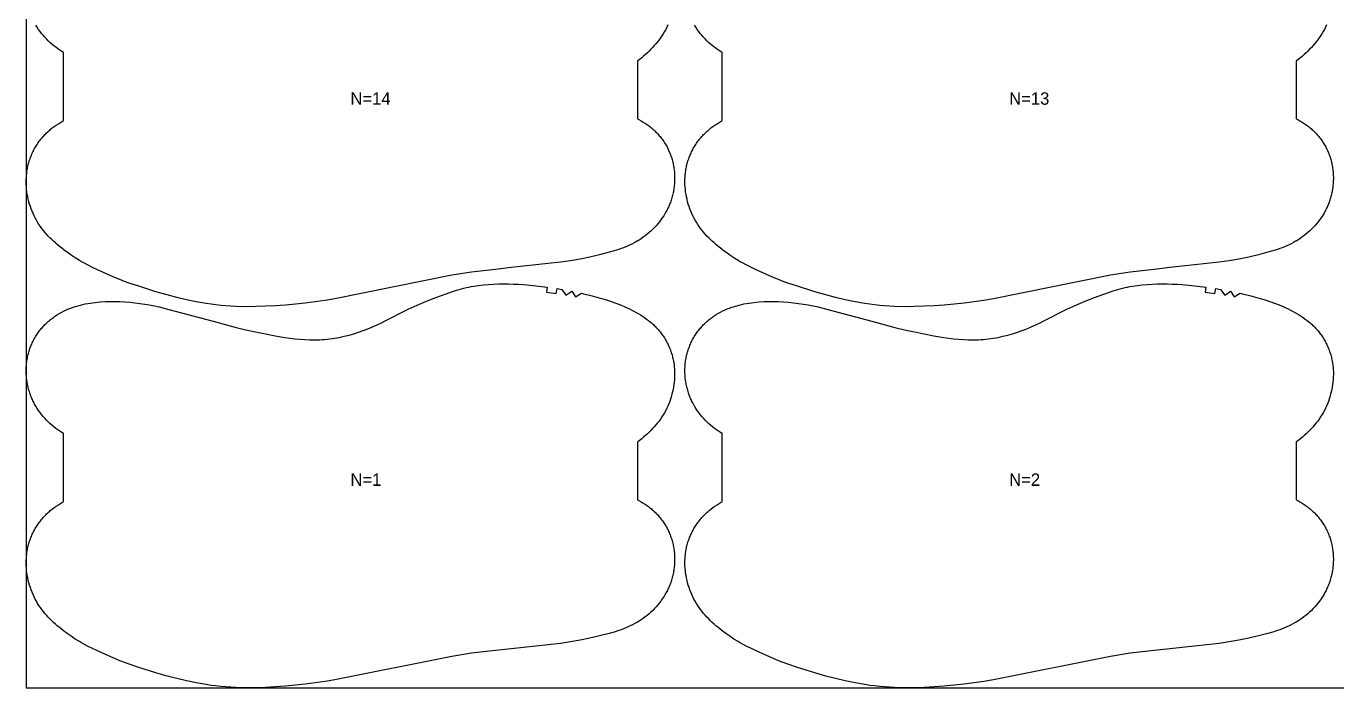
# Model space of a CAD drawing. Header units: inches. Extents: x 0 to 1851, y 0 to 1084.
# Drawn here: x 0 to 527, y 0 to 266 of the extents above; entities that cross this region are included whole.
import ezdxf

# ---------------------------------------------------------------- set-up
doc = ezdxf.new("R2010")
doc.units = ezdxf.units.IN

msp = doc.modelspace()

# ---------------------------------------------------------------- linework, layer by layer
at = {"layer": '1'}
for points in [[(0, 0), (1850.872, 0), (1850.872, 1083.5292), (0, 1083.5292), (0, 0)], [(108.0732, 140.3989), (112.0602, 140.0256), (114.0587, 139.9245), (115.0586, 139.9003), (116.0588, 139.8954), (117.0589, 139.911), (118.0587, 139.947), (119.0577, 140.003), (120.0556, 140.0788), (121.0519, 140.1738), (122.0464, 140.2878), (123.0385, 140.4204), (124.0279, 140.5712), (125.0143, 140.7399), (125.9975, 140.9259), (127.9536, 141.3481), (129.8954, 141.8337), (131.8218, 142.3787), (133.7316, 142.9798), (135.6227, 143.6367), (137.4929, 144.3498), (139.3398, 145.1195), (141.1624, 145.944), (142.9656, 146.8118), (144.1856, 147.4272), (153.6891, 152.2207), (157.3288, 153.8867), (161.0133, 155.4524), (164.7318, 156.9332), (168.4835, 158.3308), (170.3726, 158.9955), (172.2734, 159.6247), (174.1885, 160.2041), (175.1524, 160.4706), (176.1209, 160.7192), (177.0944, 160.9486), (178.0724, 161.1589), (179.0545, 161.3507), (180.0403, 161.5245), (182.0206, 161.8204), (184.0096, 162.0509), (186.0039, 162.2208), (188.0019, 162.336), (190.0023, 162.4027), (192.0039, 162.4272), (194.0056, 162.4146), (196.0066, 162.3657), (198.0062, 162.28), (200.0037, 162.1571), (203.9908, 161.8055), (209.5957, 161.1305), (209.3288, 159.1484), (213.2465, 158.5806), (213.5543, 160.5567), (215.5287, 160.2376), (217.1441, 157.9268), (219.465, 159.527), (221.0153, 157.1738), (223.3796, 158.706), (223.7405, 158.6239), (227.6267, 157.6658), (231.4805, 156.5811), (233.3938, 155.9909), (235.2948, 155.3632), (237.18, 154.6915), (239.0461, 153.9695), (240.8893, 153.1911), (241.801, 152.7791), (242.7054, 152.3513), (243.6019, 151.9069), (244.4899, 151.4454), (245.3689, 150.9663), (246.2383, 150.4689), (247.0973, 149.9526), (247.9442, 149.4163), (248.7769, 148.8589), (249.5935, 148.2793), (250.392, 147.6764), (251.1703, 147.049), (251.5513, 146.7258), (251.9265, 146.3961), (252.2956, 146.0596), (252.6585, 145.7164), (253.0149, 145.3662), (253.3647, 145.0092), (253.7077, 144.6456), (254.0439, 144.2754), (254.3731, 143.8989), (254.6953, 143.5163), (255.0104, 143.1276), (255.3182, 142.733), (255.6186, 142.3327), (255.9117, 141.9268), (256.1971, 141.5156), (256.4749, 141.099), (256.745, 140.6774), (257.0072, 140.2508), (257.2615, 139.8194), (257.5077, 139.3833), (257.7457, 138.9428), (257.9755, 138.498), (258.197, 138.049), (258.4101, 137.596), (258.6148, 137.1392), (258.811, 136.6786), (258.9986, 136.2146), (259.1775, 135.7472), (259.3478, 135.2766), (259.5092, 134.803), (259.6617, 134.3265), (259.8054, 133.8473), (259.94, 133.3655), (260.0655, 132.8814), (260.1819, 132.395), (260.2891, 131.9065), (260.387, 131.4162), (260.4757, 130.9241), (260.5553, 130.4304), (260.6258, 129.9353), (260.6873, 129.439), (260.7399, 128.9416), (260.7836, 128.4432), (260.8185, 127.944), (260.8624, 126.9441), (260.872, 125.9431), (260.8479, 124.9422), (260.7908, 123.9428), (260.7012, 122.9461), (260.5796, 121.953), (260.4264, 120.9643), (260.2422, 119.9809), (260.0274, 119.0035), (259.7825, 118.0329), (259.5081, 117.07), (259.2044, 116.1156), (258.8721, 115.1705), (258.5111, 114.236), (258.1215, 113.3132), (257.7032, 112.4034), (257.2563, 111.5079), (256.7808, 110.6278), (256.2766, 109.7644), (255.7438, 108.919), (255.1827, 108.0925), (254.5948, 107.2846), (253.9819, 106.4951), (253.3457, 105.7233), (252.6881, 104.9688), (252.0108, 104.2313), (251.3157, 103.5101), (250.6045, 102.8048), (249.8788, 102.1151), (249.1395, 101.4403), (248.3874, 100.78), (247.6233, 100.1338), (246.0618, 98.8812), (245.872, 98.7386), (245.872, 75.5908), (246.5253, 75.2581), (247.4018, 74.7747), (248.2618, 74.2621), (249.1039, 73.7206), (249.5178, 73.439), (249.9266, 73.1503), (250.3303, 72.8544), (250.7285, 72.5514), (251.1212, 72.2413), (251.5082, 71.9241), (251.8892, 71.6), (252.2641, 71.2688), (252.6327, 70.9306), (252.9949, 70.5855), (253.3504, 70.2334), (253.6991, 69.8746), (254.0409, 69.5091), (254.3757, 69.1371), (254.7032, 68.7588), (255.0235, 68.3742), (255.3363, 67.9836), (255.6415, 67.587), (255.939, 67.1846), (256.2287, 66.7766), (256.5103, 66.363), (256.7839, 65.9441), (257.0492, 65.5199), (257.3061, 65.0906), (257.5545, 64.6564), (257.7943, 64.2174), (258.0253, 63.7737), (258.2475, 63.3255), (258.4608, 62.8731), (258.6653, 62.4165), (258.8609, 61.956), (259.0476, 61.4918), (259.2253, 61.0241), (259.394, 60.553), (259.5537, 60.0788), (259.7044, 59.6015), (259.846, 59.1215), (259.9785, 58.6389), (260.1019, 58.1539), (260.2161, 57.6667), (260.3211, 57.1774), (260.4169, 56.6864), (260.5034, 56.1936), (260.5808, 55.6994), (260.6489, 55.2038), (260.708, 54.707), (260.7579, 54.2093), (260.7987, 53.7107), (260.8305, 53.2114), (260.8533, 52.7115), (260.8671, 52.2113), (260.872, 51.7109), (260.868, 51.2104), (260.855, 50.71), (260.8333, 50.2099), (260.8028, 49.7102), (260.7635, 49.2111), (260.7154, 48.7128), (260.6587, 48.2153), (260.5932, 47.719), (260.5191, 47.2238), (260.4363, 46.7301), (260.3448, 46.2379), (260.2447, 45.7475), (260.1359, 45.259), (260.0185, 44.7725), (259.8924, 44.2883), (259.7577, 43.8064), (259.6144, 43.3272), (259.4624, 42.8506), (259.3019, 42.3769), (259.1327, 41.9063), (258.955, 41.4389), (258.7687, 40.9749), (258.5738, 40.5145), (258.3705, 40.0577), (258.1589, 39.6046), (257.9391, 39.1554), (257.7114, 38.7101), (257.4757, 38.2688), (256.9814, 37.3987), (256.4573, 36.5459), (255.9045, 35.7111), (255.3242, 34.895), (254.7174, 34.0985), (254.0854, 33.3223), (253.4288, 32.5668), (252.7486, 31.8329), (252.0454, 31.1209), (251.3201, 30.4314), (250.5735, 29.7651), (249.8064, 29.1226), (249.0196, 28.5042), (248.2138, 27.9107), (247.3901, 27.3421), (246.5496, 26.7986), (245.872, 26.3887), (245.6931, 26.2805), (244.8218, 25.7877), (243.9367, 25.3206), (243.0387, 24.8791), (242.129, 24.4636), (241.2085, 24.0736), (240.2784, 23.7072), (239.3399, 23.3621), (238.3941, 23.0358), (236.4853, 22.43), (234.5612, 21.8708), (230.6919, 20.8409), (226.7971, 19.921), (222.8761, 19.1137), (218.9318, 18.4295), (214.9686, 17.8709), (195.0692, 15.7134), (188.732, 15), (179.1581, 13.9222), (171.2574, 12.6284), (124.1625, 3.1638), (120.2119, 2.5187), (112.2791, 1.4338), (108.3009, 0.9893), (104.3141, 0.6296), (100.3205, 0.3525), (96.3226, 0.1533), (92.3211, 0.033), (88.3176, 0), (84.3157, 0.0855), (82.3168, 0.1836), (80.3202, 0.3214), (78.3268, 0.4999), (76.3377, 0.7198), (74.3535, 0.9813), (72.3746, 1.2819), (68.4337, 1.9865), (64.5159, 2.8083), (60.6201, 3.7286), (56.745, 4.733), (52.2081, 6.0191), (45.2497, 8.2039), (41.4579, 9.4916), (39.5767, 10.1744), (37.7102, 10.8943), (35.8608, 11.6561), (34.0249, 12.4513), (28.4189, 15), (26.7328, 15.7666), (24.9333, 16.642), (23.1601, 17.5664), (22.286, 18.0519), (21.4207, 18.5532), (19.7165, 19.601), (18.0468, 20.7049), (16.4112, 21.8599), (15, 22.9199), (14.8102, 23.0624), (13.2487, 24.315), (12.4845, 24.9613), (11.7325, 25.6216), (10.9932, 26.2963), (10.2675, 26.9861), (9.5563, 27.6913), (8.8611, 28.4125), (8.1839, 29.1501), (7.5262, 29.9045), (6.8901, 30.6763), (6.2771, 31.4659), (5.6892, 32.2737), (5.1282, 33.1003), (4.5954, 33.9457), (4.0912, 34.8091), (3.6157, 35.6891), (3.1688, 36.5847), (2.7505, 37.4944), (2.3609, 38.4172), (1.9999, 39.3518), (1.6675, 40.2968), (1.3639, 41.2512), (1.0894, 42.2142), (0.8446, 43.1847), (0.6298, 44.1621), (0.4456, 45.1456), (0.2924, 46.1343), (0.1708, 47.1274), (0.0812, 48.1241), (0.024, 49.1235), (0, 50.1243), (0.0096, 51.1254), (0.0535, 52.1253), (0.0884, 52.6244), (0.1321, 53.1228), (0.1847, 53.6202), (0.2462, 54.1166), (0.3167, 54.6117), (0.3963, 55.1054), (0.485, 55.5975), (0.5829, 56.0878), (0.6901, 56.5762), (0.8065, 57.0626), (0.932, 57.5468), (1.0666, 58.0285), (1.2102, 58.5077), (1.3628, 58.9842), (1.5242, 59.4579), (1.6944, 59.9285), (1.8734, 60.3958), (2.061, 60.8599), (2.2572, 61.3204), (2.4618, 61.7773), (2.675, 62.2303), (2.8965, 62.6793), (3.1263, 63.1241), (3.3643, 63.5646), (3.6105, 64.0006), (3.8648, 64.432), (4.127, 64.8586), (4.397, 65.2803), (4.6749, 65.6968), (4.9603, 66.1081), (5.2533, 66.514), (5.5538, 66.9143), (5.8616, 67.3088), (6.1767, 67.6975), (6.4989, 68.0802), (6.8281, 68.4567), (7.1643, 68.8268), (7.5073, 69.1905), (7.8571, 69.5474), (8.2134, 69.8976), (8.5763, 70.2409), (8.9455, 70.5773), (9.3207, 70.9071), (9.7017, 71.2303), (10.48, 71.8577), (11.2785, 72.4606), (12.0951, 73.0402), (12.9278, 73.5975), (13.7747, 74.1338), (14.6337, 74.6501), (15, 74.8597), (15, 102.2075), (14.3224, 102.6174), (13.4818, 103.1608), (12.6582, 103.7294), (11.8524, 104.323), (11.0656, 104.9413), (10.2984, 105.5839), (9.5519, 106.2502), (8.8266, 106.9396), (8.1234, 107.6516), (7.4432, 108.3856), (6.7866, 109.141), (6.1546, 109.9173), (5.5478, 110.7138), (4.9675, 111.5298), (4.4147, 112.3646), (3.8906, 113.2175), (3.3963, 114.0875), (3.1606, 114.5288), (2.9329, 114.9741), (2.7131, 115.4233), (2.5015, 115.8764), (2.2982, 116.3332), (2.1033, 116.7937), (1.917, 117.2577), (1.7393, 117.7251), (1.5701, 118.1957), (1.4096, 118.6693), (1.2576, 119.1459), (1.1143, 119.6252), (0.9796, 120.107), (0.8535, 120.5913), (0.7361, 121.0777), (0.6273, 121.5663), (0.5272, 122.0567), (0.4357, 122.5489), (0.3529, 123.0426), (0.2788, 123.5377), (0.2133, 124.0341), (0.1566, 124.5315), (0.1085, 125.0299), (0.0692, 125.529), (0.0387, 126.0287), (0.0169, 126.5288), (0.004, 127.0291), (0, 127.5296), (0.0049, 128.03), (0.0187, 128.5303), (0.0415, 129.0301), (0.0733, 129.5294), (0.1141, 130.028), (0.164, 130.5258), (0.223, 131.0225), (0.2912, 131.5181), (0.3686, 132.0123), (0.4551, 132.5051), (0.5509, 132.9962), (0.6559, 133.4854), (0.7701, 133.9727), (0.8935, 134.4577), (1.026, 134.9403), (1.1676, 135.4203), (1.3182, 135.8975), (1.478, 136.3717), (1.6467, 136.8428), (1.8244, 137.3106), (2.0111, 137.7748), (2.2066, 138.2353), (2.4111, 138.6918), (2.6245, 139.1443), (2.8467, 139.5924), (3.0777, 140.0361), (3.3175, 140.4752), (3.5659, 140.9094), (3.8228, 141.3386), (4.0881, 141.7628), (4.3617, 142.1817), (4.6433, 142.5953), (4.933, 143.0034), (5.2305, 143.4057), (5.5357, 143.8023), (5.8485, 144.193), (6.1688, 144.5775), (6.4963, 144.9559), (6.8311, 145.3279), (7.1729, 145.6933), (7.5216, 146.0522), (7.8771, 146.4042), (8.2393, 146.7493), (8.6079, 147.0875), (8.9828, 147.4187), (9.3638, 147.7429), (9.7508, 148.06), (10.1435, 148.3701), (10.5417, 148.6731), (10.9454, 148.969), (11.3542, 149.2577), (11.7681, 149.5393), (12.6102, 150.0809), (13.4702, 150.5935), (14.3467, 151.0769), (15.2383, 151.531), (16.1438, 151.9561), (17.0621, 152.3527), (17.9922, 152.7211), (18.9329, 153.0619), (19.8832, 153.3754), (20.8419, 153.6621), (21.8079, 153.9223), (22.7803, 154.1568), (23.7582, 154.3665), (24.741, 154.5528), (25.7282, 154.7169), (26.7189, 154.8602), (27.7126, 154.9838), (29.7062, 155.1775), (31.7043, 155.3067), (33.7047, 155.3741), (35.7058, 155.3811), (37.7061, 155.3288), (39.7041, 155.2193), (41.6988, 155.0563), (43.6894, 154.8443), (45.6751, 154.5878), (47.6551, 154.2903), (49.6282, 153.952), (51.5935, 153.5721), (53.5497, 153.1497), (57.4355, 152.191), (75.1702, 147.4272), (84.4992, 144.9213), (88.3893, 143.9762), (92.2959, 143.1018), (96.2189, 142.3043), (100.156, 141.5808), (104.1061, 140.9341), (108.0732, 140.3989)], [(373.0732, 140.3989), (377.0602, 140.0256), (379.0587, 139.9245), (380.0586, 139.9003), (381.0588, 139.8954), (382.0589, 139.911), (383.0587, 139.947), (384.0577, 140.003), (385.0556, 140.0788), (386.0519, 140.1738), (387.0464, 140.2878), (388.0385, 140.4204), (389.0279, 140.5712), (390.0143, 140.7399), (390.9975, 140.9259), (392.9536, 141.3481), (394.8954, 141.8337), (396.8218, 142.3787), (398.7316, 142.9798), (400.6227, 143.6367), (402.4929, 144.3498), (404.3398, 145.1195), (406.1624, 145.944), (407.9656, 146.8118), (409.1856, 147.4272), (418.6891, 152.2207), (422.3288, 153.8867), (426.0133, 155.4524), (429.7318, 156.9332), (433.4835, 158.3308), (435.3726, 158.9955), (437.2734, 159.6247), (439.1885, 160.2041), (440.1524, 160.4706), (441.1209, 160.7192), (442.0944, 160.9486), (443.0724, 161.1589), (444.0545, 161.3507), (445.0403, 161.5245), (447.0206, 161.8204), (449.0096, 162.0509), (451.0039, 162.2208), (453.0019, 162.336), (455.0023, 162.4027), (457.0039, 162.4272), (459.0056, 162.4146), (461.0066, 162.3657), (463.0062, 162.28), (465.0037, 162.1571), (468.9908, 161.8055), (474.5957, 161.1305), (474.3288, 159.1484), (478.2465, 158.5806), (478.5543, 160.5567), (480.5287, 160.2376), (482.1441, 157.9268), (484.465, 159.527), (486.0153, 157.1738), (488.3796, 158.706), (488.7405, 158.6239), (492.6267, 157.6658), (496.4805, 156.5811), (498.3938, 155.9909), (500.2948, 155.3632), (502.18, 154.6915), (504.0461, 153.9695), (505.8893, 153.1911), (506.801, 152.7791), (507.7054, 152.3513), (508.6019, 151.9069), (509.4899, 151.4454), (510.3689, 150.9663), (511.2383, 150.4689), (512.0973, 149.9526), (512.9442, 149.4163), (513.7769, 148.8589), (514.5935, 148.2793), (515.392, 147.6764), (516.1703, 147.049), (516.5513, 146.7258), (516.9265, 146.3961), (517.2956, 146.0596), (517.6585, 145.7164), (518.0149, 145.3662), (518.3647, 145.0092), (518.7077, 144.6456), (519.0439, 144.2754), (519.3731, 143.8989), (519.6953, 143.5163), (520.0104, 143.1276), (520.3182, 142.733), (520.6186, 142.3327), (520.9117, 141.9268), (521.1971, 141.5156), (521.4749, 141.099), (521.745, 140.6774), (522.0072, 140.2508), (522.2615, 139.8194), (522.5077, 139.3833), (522.7457, 138.9428), (522.9755, 138.498), (523.197, 138.049), (523.4101, 137.596), (523.6148, 137.1392), (523.811, 136.6786), (523.9986, 136.2146), (524.1775, 135.7472), (524.3478, 135.2766), (524.5092, 134.803), (524.6617, 134.3265), (524.8054, 133.8473), (524.94, 133.3655), (525.0655, 132.8814), (525.1819, 132.395), (525.2891, 131.9065), (525.387, 131.4162), (525.4757, 130.9241), (525.5553, 130.4304), (525.6258, 129.9353), (525.6873, 129.439), (525.7399, 128.9416), (525.7836, 128.4432), (525.8185, 127.944), (525.8624, 126.9441), (525.872, 125.9431), (525.8479, 124.9422), (525.7908, 123.9428), (525.7012, 122.9461), (525.5796, 121.953), (525.4264, 120.9643), (525.2422, 119.9809), (525.0274, 119.0035), (524.7825, 118.0329), (524.5081, 117.07), (524.2044, 116.1156), (523.8721, 115.1705), (523.5111, 114.236), (523.1215, 113.3132), (522.7032, 112.4034), (522.2563, 111.5079), (521.7808, 110.6278), (521.2766, 109.7644), (520.7438, 108.919), (520.1827, 108.0925), (519.5948, 107.2846), (518.9819, 106.4951), (518.3457, 105.7233), (517.6881, 104.9688), (517.0108, 104.2313), (516.3157, 103.5101), (515.6045, 102.8048), (514.8788, 102.1151), (514.1395, 101.4403), (513.3874, 100.78), (512.6233, 100.1338), (511.0618, 98.8812), (510.872, 98.7386), (510.872, 75.5908), (511.5253, 75.2581), (512.4018, 74.7747), (513.2618, 74.2621), (514.1039, 73.7206), (514.5178, 73.439), (514.9266, 73.1503), (515.3303, 72.8544), (515.7285, 72.5514), (516.1212, 72.2413), (516.5082, 71.9241), (516.8892, 71.6), (517.2641, 71.2688), (517.6327, 70.9306), (517.9949, 70.5855), (518.3504, 70.2334), (518.6991, 69.8746), (519.0409, 69.5091), (519.3757, 69.1371), (519.7032, 68.7588), (520.0235, 68.3742), (520.3363, 67.9836), (520.6415, 67.587), (520.939, 67.1846), (521.2287, 66.7766), (521.5103, 66.363), (521.7839, 65.9441), (522.0492, 65.5199), (522.3061, 65.0906), (522.5545, 64.6564), (522.7943, 64.2174), (523.0253, 63.7737), (523.2475, 63.3255), (523.4608, 62.8731), (523.6653, 62.4165), (523.8609, 61.956), (524.0476, 61.4918), (524.2253, 61.0241), (524.394, 60.553), (524.5537, 60.0788), (524.7044, 59.6015), (524.846, 59.1215), (524.9785, 58.6389), (525.1019, 58.1539), (525.2161, 57.6667), (525.3211, 57.1774), (525.4169, 56.6864), (525.5034, 56.1936), (525.5808, 55.6994), (525.6489, 55.2038), (525.708, 54.707), (525.7579, 54.2093), (525.7987, 53.7107), (525.8305, 53.2114), (525.8533, 52.7115), (525.8671, 52.2113), (525.872, 51.7109), (525.868, 51.2104), (525.855, 50.71), (525.8333, 50.2099), (525.8028, 49.7102), (525.7635, 49.2111), (525.7154, 48.7128), (525.6587, 48.2153), (525.5932, 47.719), (525.5191, 47.2238), (525.4363, 46.7301), (525.3448, 46.2379), (525.2447, 45.7475), (525.1359, 45.259), (525.0185, 44.7725), (524.8924, 44.2883), (524.7577, 43.8064), (524.6144, 43.3272), (524.4624, 42.8506), (524.3019, 42.3769), (524.1327, 41.9063), (523.955, 41.4389), (523.7687, 40.9749), (523.5738, 40.5145), (523.3705, 40.0577), (523.1589, 39.6046), (522.9391, 39.1554), (522.7114, 38.7101), (522.4757, 38.2688), (521.9814, 37.3987), (521.4573, 36.5459), (520.9045, 35.7111), (520.3242, 34.895), (519.7174, 34.0985), (519.0854, 33.3223), (518.4288, 32.5668), (517.7486, 31.8329), (517.0454, 31.1209), (516.3201, 30.4314), (515.5735, 29.7651), (514.8064, 29.1226), (514.0196, 28.5042), (513.2138, 27.9107), (512.3901, 27.3421), (511.5496, 26.7986), (510.872, 26.3887), (510.6931, 26.2805), (509.8218, 25.7877), (508.9367, 25.3206), (508.0387, 24.8791), (507.129, 24.4636), (506.2085, 24.0736), (505.2784, 23.7072), (504.3399, 23.3621), (503.3941, 23.0358), (501.4853, 22.43), (499.5612, 21.8708), (495.6919, 20.8409), (491.7971, 19.921), (487.8761, 19.1137), (483.9318, 18.4295), (479.9686, 17.8709), (460.0692, 15.7134), (453.732, 15), (444.1581, 13.9222), (436.2574, 12.6284), (389.1625, 3.1638), (385.2119, 2.5187), (377.2791, 1.4338), (373.3009, 0.9893), (369.3141, 0.6296), (365.3205, 0.3525), (361.3226, 0.1533), (357.3211, 0.033), (353.3176, 0), (349.3157, 0.0855), (347.3168, 0.1836), (345.3202, 0.3214), (343.3268, 0.4999), (341.3377, 0.7198), (339.3535, 0.9813), (337.3746, 1.2819), (333.4337, 1.9865), (329.5159, 2.8083), (325.6201, 3.7286), (321.745, 4.733), (317.2081, 6.0191), (310.2497, 8.2039), (306.4579, 9.4916), (304.5767, 10.1744), (302.7102, 10.8943), (300.8608, 11.6561), (299.0249, 12.4513), (293.4189, 15), (291.7328, 15.7666), (289.9333, 16.642), (288.1601, 17.5664), (287.286, 18.0519), (286.4207, 18.5532), (284.7165, 19.601), (283.0468, 20.7049), (281.4112, 21.8599), (280, 22.9199), (279.8102, 23.0624), (278.2487, 24.315), (277.4845, 24.9613), (276.7325, 25.6216), (275.9932, 26.2963), (275.2675, 26.9861), (274.5563, 27.6913), (273.8611, 28.4125), (273.1839, 29.1501), (272.5262, 29.9045), (271.8901, 30.6763), (271.2771, 31.4659), (270.6892, 32.2737), (270.1282, 33.1003), (269.5954, 33.9457), (269.0912, 34.8091), (268.6157, 35.6891), (268.1688, 36.5847), (267.7505, 37.4944), (267.3609, 38.4172), (266.9999, 39.3518), (266.6675, 40.2968), (266.3639, 41.2512), (266.0894, 42.2142), (265.8446, 43.1847), (265.6298, 44.1621), (265.4456, 45.1456), (265.2924, 46.1343), (265.1708, 47.1274), (265.0812, 48.1241), (265.024, 49.1235), (265, 50.1243), (265.0096, 51.1254), (265.0535, 52.1253), (265.0884, 52.6244), (265.1321, 53.1228), (265.1847, 53.6202), (265.2462, 54.1166), (265.3167, 54.6117), (265.3963, 55.1054), (265.485, 55.5975), (265.5829, 56.0878), (265.6901, 56.5762), (265.8065, 57.0626), (265.932, 57.5468), (266.0666, 58.0285), (266.2102, 58.5077), (266.3628, 58.9842), (266.5242, 59.4579), (266.6944, 59.9285), (266.8734, 60.3958), (267.061, 60.8599), (267.2572, 61.3204), (267.4618, 61.7773), (267.675, 62.2303), (267.8965, 62.6793), (268.1263, 63.1241), (268.3643, 63.5646), (268.6105, 64.0006), (268.8648, 64.432), (269.127, 64.8586), (269.397, 65.2803), (269.6749, 65.6968), (269.9603, 66.1081), (270.2533, 66.514), (270.5538, 66.9143), (270.8616, 67.3088), (271.1767, 67.6975), (271.4989, 68.0802), (271.8281, 68.4567), (272.1643, 68.8268), (272.5073, 69.1905), (272.8571, 69.5474), (273.2134, 69.8976), (273.5763, 70.2409), (273.9455, 70.5773), (274.3207, 70.9071), (274.7017, 71.2303), (275.48, 71.8577), (276.2785, 72.4606), (277.0951, 73.0402), (277.9278, 73.5975), (278.7747, 74.1338), (279.6337, 74.6501), (280, 74.8597), (280, 102.2075), (279.3224, 102.6174), (278.4818, 103.1608), (277.6582, 103.7294), (276.8524, 104.323), (276.0656, 104.9413), (275.2984, 105.5839), (274.5519, 106.2502), (273.8266, 106.9396), (273.1234, 107.6516), (272.4432, 108.3856), (271.7866, 109.141), (271.1546, 109.9173), (270.5478, 110.7138), (269.9675, 111.5298), (269.4147, 112.3646), (268.8906, 113.2175), (268.3963, 114.0875), (268.1606, 114.5288), (267.9329, 114.9741), (267.7131, 115.4233), (267.5015, 115.8764), (267.2982, 116.3332), (267.1033, 116.7937), (266.917, 117.2577), (266.7393, 117.7251), (266.5701, 118.1957), (266.4096, 118.6693), (266.2576, 119.1459), (266.1143, 119.6252), (265.9796, 120.107), (265.8535, 120.5913), (265.7361, 121.0777), (265.6273, 121.5663), (265.5272, 122.0567), (265.4357, 122.5489), (265.3529, 123.0426), (265.2788, 123.5377), (265.2133, 124.0341), (265.1566, 124.5315), (265.1085, 125.0299), (265.0692, 125.529), (265.0387, 126.0287), (265.0169, 126.5288), (265.004, 127.0291), (265, 127.5296), (265.0049, 128.03), (265.0187, 128.5303), (265.0415, 129.0301), (265.0733, 129.5294), (265.1141, 130.028), (265.164, 130.5258), (265.223, 131.0225), (265.2912, 131.5181), (265.3686, 132.0123), (265.4551, 132.5051), (265.5509, 132.9962), (265.6559, 133.4854), (265.7701, 133.9727), (265.8935, 134.4577), (266.026, 134.9403), (266.1676, 135.4203), (266.3182, 135.8975), (266.478, 136.3717), (266.6467, 136.8428), (266.8244, 137.3106), (267.0111, 137.7748), (267.2066, 138.2353), (267.4111, 138.6918), (267.6245, 139.1443), (267.8467, 139.5924), (268.0777, 140.0361), (268.3175, 140.4752), (268.5659, 140.9094), (268.8228, 141.3386), (269.0881, 141.7628), (269.3617, 142.1817), (269.6433, 142.5953), (269.933, 143.0034), (270.2305, 143.4057), (270.5357, 143.8023), (270.8485, 144.193), (271.1688, 144.5775), (271.4963, 144.9559), (271.8311, 145.3279), (272.1729, 145.6933), (272.5216, 146.0522), (272.8771, 146.4042), (273.2393, 146.7493), (273.6079, 147.0875), (273.9828, 147.4187), (274.3638, 147.7429), (274.7508, 148.06), (275.1435, 148.3701), (275.5417, 148.6731), (275.9454, 148.969), (276.3542, 149.2577), (276.7681, 149.5393), (277.6102, 150.0809), (278.4702, 150.5935), (279.3467, 151.0769), (280.2383, 151.531), (281.1438, 151.9561), (282.0621, 152.3527), (282.9922, 152.7211), (283.9329, 153.0619), (284.8832, 153.3754), (285.8419, 153.6621), (286.8079, 153.9223), (287.7803, 154.1568), (288.7582, 154.3665), (289.741, 154.5528), (290.7282, 154.7169), (291.7189, 154.8602), (292.7126, 154.9838), (294.7062, 155.1775), (296.7043, 155.3067), (298.7047, 155.3741), (300.7058, 155.3811), (302.7061, 155.3288), (304.7041, 155.2193), (306.6988, 155.0563), (308.6894, 154.8443), (310.6751, 154.5878), (312.6551, 154.2903), (314.6282, 153.952), (316.5935, 153.5721), (318.5497, 153.1497), (322.4355, 152.191), (340.1702, 147.4272), (349.4992, 144.9213), (353.3893, 143.9762), (357.2959, 143.1018), (361.2189, 142.3043), (365.156, 141.5808), (369.1061, 140.9341), (373.0732, 140.3989)]]:
    msp.add_lwpolyline(points, close=True, dxfattribs=at)
for points in [[(258.1215, 266.5802), (257.7032, 265.6704), (257.2563, 264.7749), (256.7808, 263.8948), (256.2766, 263.0314), (255.7438, 262.186), (255.1827, 261.3595), (254.5948, 260.5516), (253.9819, 259.7621), (253.3457, 258.9903), (252.6881, 258.2358), (252.0108, 257.4983), (251.3157, 256.7771), (250.6045, 256.0718), (249.8788, 255.3821), (249.1395, 254.7073), (248.3874, 254.047), (247.6233, 253.4008), (246.0618, 252.1482), (245.872, 252.0056), (245.872, 228.8578), (246.5253, 228.5251), (247.4018, 228.0417), (248.2618, 227.5291), (249.1039, 226.9876), (249.5178, 226.706), (249.9266, 226.4173), (250.3303, 226.1214), (250.7285, 225.8184), (251.1212, 225.5083), (251.5082, 225.1911), (251.8892, 224.867), (252.2641, 224.5358), (252.6327, 224.1976), (252.9949, 223.8525), (253.3504, 223.5004), (253.6991, 223.1416), (254.0409, 222.7761), (254.3757, 222.4041), (254.7032, 222.0258), (255.0235, 221.6412), (255.3363, 221.2506), (255.6415, 220.854), (255.939, 220.4516), (256.2287, 220.0436), (256.5103, 219.63), (256.7839, 219.2111), (257.0492, 218.7869), (257.3061, 218.3576), (257.5545, 217.9234), (257.7943, 217.4844), (258.0253, 217.0407), (258.2475, 216.5925), (258.4608, 216.1401), (258.6653, 215.6835), (258.8609, 215.223), (259.0476, 214.7588), (259.2253, 214.2911), (259.394, 213.82), (259.5537, 213.3458), (259.7044, 212.8685), (259.846, 212.3885), (259.9785, 211.9059), (260.1019, 211.4209), (260.2161, 210.9337), (260.3211, 210.4444), (260.4169, 209.9534), (260.5034, 209.4606), (260.5808, 208.9664), (260.6489, 208.4708), (260.708, 207.974), (260.7579, 207.4763), (260.7987, 206.9777), (260.8305, 206.4784), (260.8533, 205.9785), (260.8671, 205.4783), (260.872, 204.9779), (260.868, 204.4774), (260.855, 203.977), (260.8333, 203.4769), (260.8028, 202.9772), (260.7635, 202.4781), (260.7154, 201.9798), (260.6587, 201.4823), (260.5932, 200.986), (260.5191, 200.4908), (260.4363, 199.9971), (260.3448, 199.5049), (260.2447, 199.0145), (260.1359, 198.526), (260.0185, 198.0395), (259.8924, 197.5553), (259.7577, 197.0734), (259.6144, 196.5942), (259.4624, 196.1176), (259.3019, 195.6439), (259.1327, 195.1733), (258.955, 194.7059), (258.7687, 194.2419), (258.5738, 193.7815), (258.3705, 193.3247), (258.1589, 192.8716), (257.9391, 192.4224), (257.7114, 191.9771), (257.4757, 191.5358), (256.9814, 190.6657), (256.4573, 189.8129), (255.9045, 188.9781), (255.3242, 188.162), (254.7174, 187.3655), (254.0854, 186.5893), (253.4288, 185.8338), (252.7486, 185.0999), (252.0454, 184.3879), (251.3201, 183.6984), (250.5735, 183.0321), (249.8064, 182.3896), (249.0196, 181.7712), (248.2138, 181.1777), (247.3901, 180.6091), (246.5496, 180.0656), (245.872, 179.6557), (245.6931, 179.5475), (244.8218, 179.0547), (243.9367, 178.5876), (243.0387, 178.1461), (242.129, 177.7306), (241.2085, 177.3406), (240.2784, 176.9742), (239.3399, 176.6291), (238.3941, 176.3028), (236.4853, 175.697), (234.5612, 175.1378), (230.6919, 174.1079), (226.7971, 173.188), (222.8761, 172.3807), (218.9318, 171.6965), (214.9686, 171.1379), (195.0692, 168.9804), (188.732, 168.267), (179.1581, 167.1892), (171.2574, 165.8954), (124.1625, 156.4308), (120.2119, 155.7857), (112.2791, 154.7008), (108.3009, 154.2563), (104.3141, 153.8966), (100.3205, 153.6195), (96.3226, 153.4203), (92.3211, 153.3), (88.3176, 153.267), (84.3157, 153.3525), (82.3168, 153.4506), (80.3202, 153.5884), (78.3268, 153.7669), (76.3377, 153.9868), (74.3535, 154.2483), (72.3746, 154.5489), (68.4337, 155.2535), (64.5159, 156.0753), (60.6201, 156.9956), (56.745, 158), (52.2081, 159.2861), (45.2497, 161.4709), (41.4579, 162.7586), (39.5767, 163.4414), (37.7102, 164.1613), (35.8608, 164.9231), (34.0249, 165.7183), (28.4189, 168.267), (26.7328, 169.0336), (24.9333, 169.909), (23.1601, 170.8334), (22.286, 171.3189), (21.4207, 171.8202), (19.7165, 172.868), (18.0468, 173.9719), (16.4112, 175.1269), (15, 176.1869), (14.8102, 176.3294), (13.2487, 177.582), (12.4845, 178.2283), (11.7325, 178.8886), (10.9932, 179.5633), (10.2675, 180.2531), (9.5563, 180.9583), (8.8611, 181.6795), (8.1839, 182.4171), (7.5262, 183.1715), (6.8901, 183.9433), (6.2771, 184.7329), (5.6892, 185.5407), (5.1282, 186.3673), (4.5954, 187.2127), (4.0912, 188.0761), (3.6157, 188.9561), (3.1688, 189.8517), (2.7505, 190.7614), (2.3609, 191.6842), (1.9999, 192.6188), (1.6675, 193.5638), (1.3639, 194.5182), (1.0894, 195.4812), (0.8446, 196.4517), (0.6298, 197.4291), (0.4456, 198.4126), (0.2924, 199.4013), (0.1708, 200.3944), (0.0812, 201.3911), (0.024, 202.3905), (0, 203.3913), (0.0096, 204.3924), (0.0535, 205.3923), (0.0884, 205.8914), (0.1321, 206.3898), (0.1847, 206.8872), (0.2462, 207.3836), (0.3167, 207.8787), (0.3963, 208.3724), (0.485, 208.8645), (0.5829, 209.3548), (0.6901, 209.8432), (0.8065, 210.3296), (0.932, 210.8138), (1.0666, 211.2955), (1.2102, 211.7747), (1.3628, 212.2512), (1.5242, 212.7249), (1.6944, 213.1955), (1.8734, 213.6628), (2.061, 214.1269), (2.2572, 214.5874), (2.4618, 215.0443), (2.675, 215.4973), (2.8965, 215.9463), (3.1263, 216.3911), (3.3643, 216.8316), (3.6105, 217.2676), (3.8648, 217.699), (4.127, 218.1256), (4.397, 218.5473), (4.6749, 218.9638), (4.9603, 219.3751), (5.2533, 219.781), (5.5538, 220.1813), (5.8616, 220.5758), (6.1767, 220.9645), (6.4989, 221.3472), (6.8281, 221.7237), (7.1643, 222.0938), (7.5073, 222.4575), (7.8571, 222.8144), (8.2134, 223.1646), (8.5763, 223.5079), (8.9455, 223.8443), (9.3207, 224.1741), (9.7017, 224.4973), (10.48, 225.1247), (11.2785, 225.7276), (12.0951, 226.3072), (12.9278, 226.8645), (13.7747, 227.4008), (14.6337, 227.9171), (15, 228.1267), (15, 255.4745), (14.3224, 255.8844), (13.4818, 256.4278), (12.6582, 256.9964), (11.8524, 257.59), (11.0656, 258.2083), (10.2984, 258.8509), (9.5519, 259.5172), (8.8266, 260.2066), (8.1234, 260.9186), (7.4432, 261.6526), (6.7866, 262.408), (6.1546, 263.1843), (5.5478, 263.9808), (4.9675, 264.7968), (4.4147, 265.6316), (3.8906, 266.4845)], [(523.1215, 266.5802), (522.7032, 265.6704), (522.2563, 264.7749), (521.7808, 263.8948), (521.2766, 263.0314), (520.7438, 262.186), (520.1827, 261.3595), (519.5948, 260.5516), (518.9819, 259.7621), (518.3457, 258.9903), (517.6881, 258.2358), (517.0108, 257.4983), (516.3157, 256.7771), (515.6045, 256.0718), (514.8788, 255.3821), (514.1395, 254.7073), (513.3874, 254.047), (512.6233, 253.4008), (511.0618, 252.1482), (510.872, 252.0056), (510.872, 228.8578), (511.5253, 228.5251), (512.4018, 228.0417), (513.2618, 227.5291), (514.1039, 226.9876), (514.5178, 226.706), (514.9266, 226.4173), (515.3303, 226.1214), (515.7285, 225.8184), (516.1212, 225.5083), (516.5082, 225.1911), (516.8892, 224.867), (517.2641, 224.5358), (517.6327, 224.1976), (517.9949, 223.8525), (518.3504, 223.5004), (518.6991, 223.1416), (519.0409, 222.7761), (519.3757, 222.4041), (519.7032, 222.0258), (520.0235, 221.6412), (520.3363, 221.2506), (520.6415, 220.854), (520.939, 220.4516), (521.2287, 220.0436), (521.5103, 219.63), (521.7839, 219.2111), (522.0492, 218.7869), (522.3061, 218.3576), (522.5545, 217.9234), (522.7943, 217.4844), (523.0253, 217.0407), (523.2475, 216.5925), (523.4608, 216.1401), (523.6653, 215.6835), (523.8609, 215.223), (524.0476, 214.7588), (524.2253, 214.2911), (524.394, 213.82), (524.5537, 213.3458), (524.7044, 212.8685), (524.846, 212.3885), (524.9785, 211.9059), (525.1019, 211.4209), (525.2161, 210.9337), (525.3211, 210.4444), (525.4169, 209.9534), (525.5034, 209.4606), (525.5808, 208.9664), (525.6489, 208.4708), (525.708, 207.974), (525.7579, 207.4763), (525.7987, 206.9777), (525.8305, 206.4784), (525.8533, 205.9785), (525.8671, 205.4783), (525.872, 204.9779), (525.868, 204.4774), (525.855, 203.977), (525.8333, 203.4769), (525.8028, 202.9772), (525.7635, 202.4781), (525.7154, 201.9798), (525.6587, 201.4823), (525.5932, 200.986), (525.5191, 200.4908), (525.4363, 199.9971), (525.3448, 199.5049), (525.2447, 199.0145), (525.1359, 198.526), (525.0185, 198.0395), (524.8924, 197.5553), (524.7577, 197.0734), (524.6144, 196.5942), (524.4624, 196.1176), (524.3019, 195.6439), (524.1327, 195.1733), (523.955, 194.7059), (523.7687, 194.2419), (523.5738, 193.7815), (523.3705, 193.3247), (523.1589, 192.8716), (522.9391, 192.4224), (522.7114, 191.9771), (522.4757, 191.5358), (521.9814, 190.6657), (521.4573, 189.8129), (520.9045, 188.9781), (520.3242, 188.162), (519.7174, 187.3655), (519.0854, 186.5893), (518.4288, 185.8338), (517.7486, 185.0999), (517.0454, 184.3879), (516.3201, 183.6984), (515.5735, 183.0321), (514.8064, 182.3896), (514.0196, 181.7712), (513.2138, 181.1777), (512.3901, 180.6091), (511.5496, 180.0656), (510.872, 179.6557), (510.6931, 179.5475), (509.8218, 179.0547), (508.9367, 178.5876), (508.0387, 178.1461), (507.129, 177.7306), (506.2085, 177.3406), (505.2784, 176.9742), (504.3399, 176.6291), (503.3941, 176.3028), (501.4853, 175.697), (499.5612, 175.1378), (495.6919, 174.1079), (491.7971, 173.188), (487.8761, 172.3807), (483.9318, 171.6965), (479.9686, 171.1379), (460.0692, 168.9804), (453.732, 168.267), (444.1581, 167.1892), (436.2574, 165.8954), (389.1625, 156.4308), (385.2119, 155.7857), (377.2791, 154.7008), (373.3009, 154.2563), (369.3141, 153.8966), (365.3205, 153.6195), (361.3226, 153.4203), (357.3211, 153.3), (353.3176, 153.267), (349.3157, 153.3525), (347.3168, 153.4506), (345.3202, 153.5884), (343.3268, 153.7669), (341.3377, 153.9868), (339.3535, 154.2483), (337.3746, 154.5489), (333.4337, 155.2535), (329.5159, 156.0753), (325.6201, 156.9956), (321.745, 158), (317.2081, 159.2861), (310.2497, 161.4709), (306.4579, 162.7586), (304.5767, 163.4414), (302.7102, 164.1613), (300.8608, 164.9231), (299.0249, 165.7183), (293.4189, 168.267), (291.7328, 169.0336), (289.9333, 169.909), (288.1601, 170.8334), (287.286, 171.3189), (286.4207, 171.8202), (284.7165, 172.868), (283.0468, 173.9719), (281.4112, 175.1269), (280, 176.1869), (279.8102, 176.3294), (278.2487, 177.582), (277.4845, 178.2283), (276.7325, 178.8886), (275.9932, 179.5633), (275.2675, 180.2531), (274.5563, 180.9583), (273.8611, 181.6795), (273.1839, 182.4171), (272.5262, 183.1715), (271.8901, 183.9433), (271.2771, 184.7329), (270.6892, 185.5407), (270.1282, 186.3673), (269.5954, 187.2127), (269.0912, 188.0761), (268.6157, 188.9561), (268.1688, 189.8517), (267.7505, 190.7614), (267.3609, 191.6842), (266.9999, 192.6188), (266.6675, 193.5638), (266.3639, 194.5182), (266.0894, 195.4812), (265.8446, 196.4517), (265.6298, 197.4291), (265.4456, 198.4126), (265.2924, 199.4013), (265.1708, 200.3944), (265.0812, 201.3911), (265.024, 202.3905), (265, 203.3913), (265.0096, 204.3924), (265.0535, 205.3923), (265.0884, 205.8914), (265.1321, 206.3898), (265.1847, 206.8872), (265.2462, 207.3836), (265.3167, 207.8787), (265.3963, 208.3724), (265.485, 208.8645), (265.5829, 209.3548), (265.6901, 209.8432), (265.8065, 210.3296), (265.932, 210.8138), (266.0666, 211.2955), (266.2102, 211.7747), (266.3628, 212.2512), (266.5242, 212.7249), (266.6944, 213.1955), (266.8734, 213.6628), (267.061, 214.1269), (267.2572, 214.5874), (267.4618, 215.0443), (267.675, 215.4973), (267.8965, 215.9463), (268.1263, 216.3911), (268.3643, 216.8316), (268.6105, 217.2676), (268.8648, 217.699), (269.127, 218.1256), (269.397, 218.5473), (269.6749, 218.9638), (269.9603, 219.3751), (270.2533, 219.781), (270.5538, 220.1813), (270.8616, 220.5758), (271.1767, 220.9645), (271.4989, 221.3472), (271.8281, 221.7237), (272.1643, 222.0938), (272.5073, 222.4575), (272.8571, 222.8144), (273.2134, 223.1646), (273.5763, 223.5079), (273.9455, 223.8443), (274.3207, 224.1741), (274.7017, 224.4973), (275.48, 225.1247), (276.2785, 225.7276), (277.0951, 226.3072), (277.9278, 226.8645), (278.7747, 227.4008), (279.6337, 227.9171), (280, 228.1267), (280, 255.4745), (279.3224, 255.8844), (278.4818, 256.4278), (277.6582, 256.9964), (276.8524, 257.59), (276.0656, 258.2083), (275.2984, 258.8509), (274.5519, 259.5172), (273.8266, 260.2066), (273.1234, 260.9186), (272.4432, 261.6526), (271.7866, 262.408), (271.1546, 263.1843), (270.5478, 263.9808), (269.9675, 264.7968), (269.4147, 265.6316), (268.8906, 266.4845)]]:
    msp.add_lwpolyline(points, dxfattribs=at)

# ---------------------------------------------------------------- texts
for s, p in [('N=14', (130.436, 234.4806)), ('N=13', (395.436, 234.4806)), ('N=1', (130.436, 81.2136)), ('N=2', (395.436, 81.2136))]:
    msp.add_text(s, height=5, dxfattribs=at).set_placement(p)

doc.saveas('drawing.dxf')
